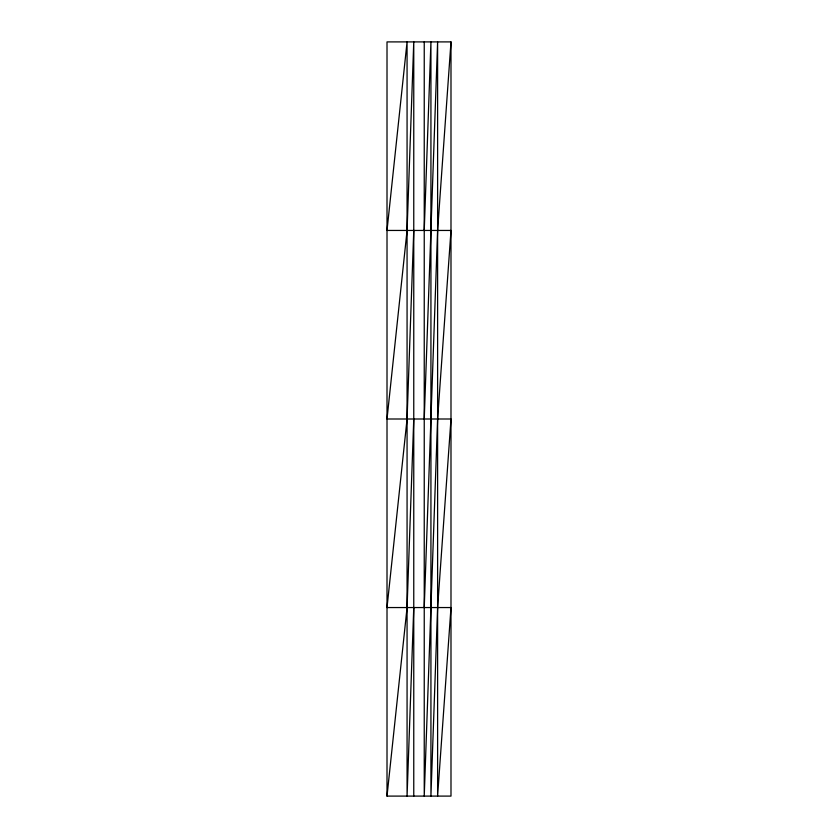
<?xml version="1.0" encoding="UTF-8"?>
<svg xmlns="http://www.w3.org/2000/svg" width="838" height="838" viewBox="0 0 838 838"><rect width="100%" height="100%" fill="white"/><g stroke="black" fill="none" stroke-linecap="round" stroke-linejoin="round"><path stroke-width="1.26" d="M413.763 230.45L407.069 419L387.009 607.55L450.991 607.55L437.614 796.1L437.614 41.9L424.238 419M413.763 419L407.069 607.55L387.009 796.1L450.991 796.1L450.991 41.9L387.009 41.9L387.009 796.1M424.238 230.45L430.931 41.9L430.931 796.1L437.614 607.55L450.991 419L387.009 419L407.069 230.45L413.763 41.9L413.763 796.1M413.763 607.55L407.069 796.1L407.069 41.9L387.009 230.45L450.991 230.45L437.614 419L424.238 796.1L424.238 41.9M424.238 607.55L437.614 230.45L450.991 41.9"/></g></svg>
